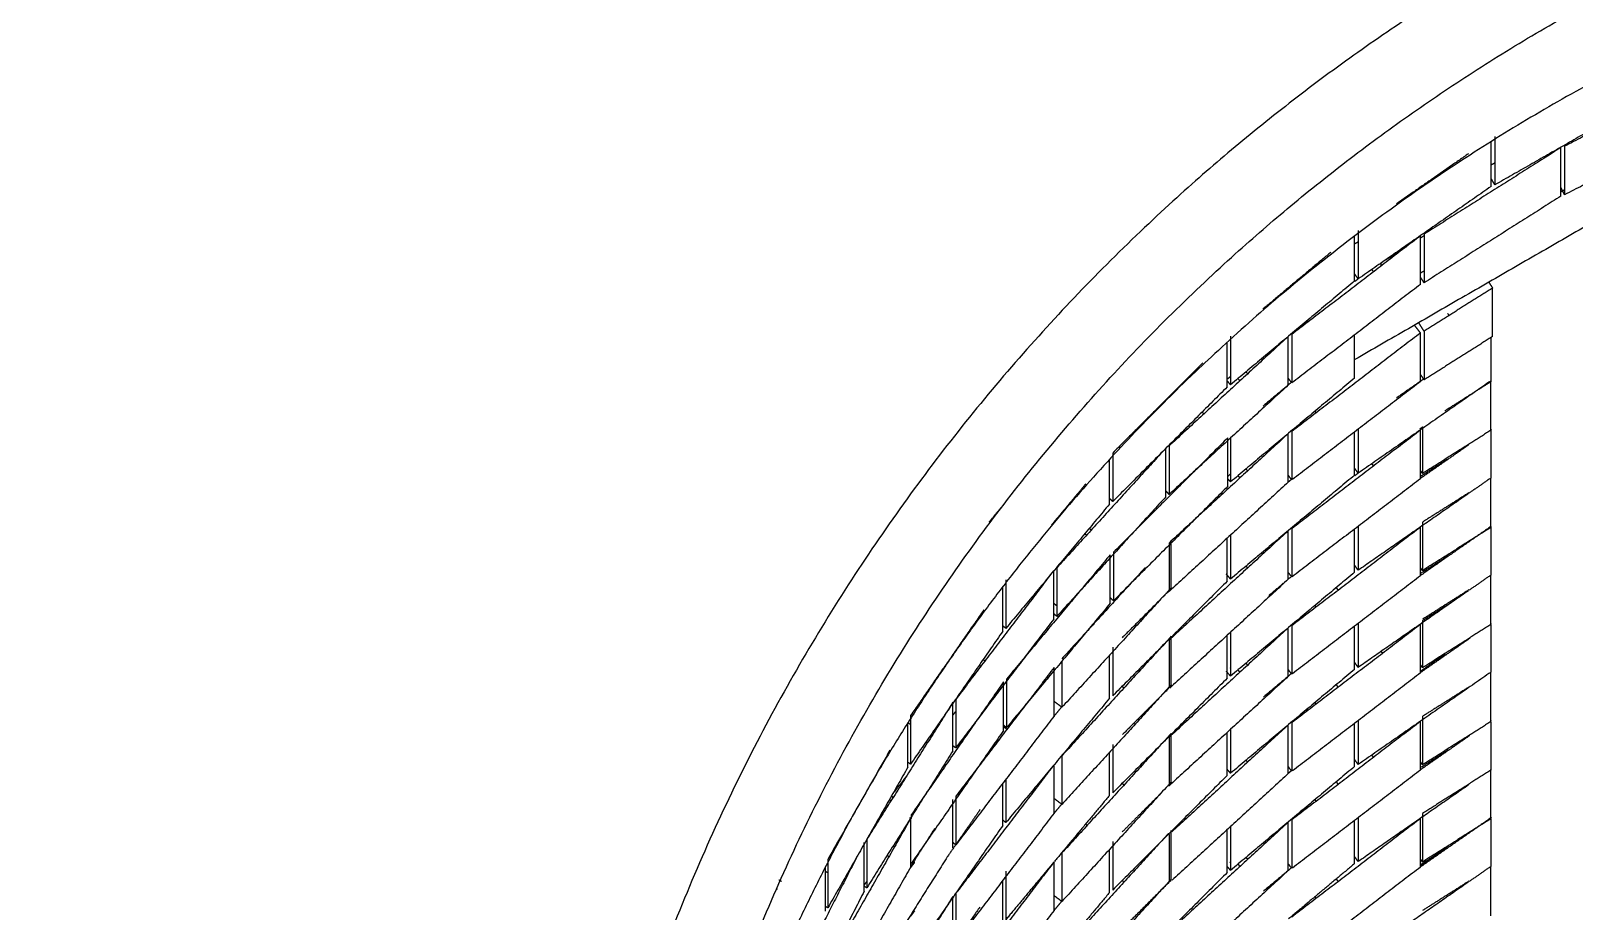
# Model space of a CAD drawing. Header units: centimetres. Extents: x 0 to 19.8, y 0 to 41.5.
# Drawn here: x 11.817 to 13.723, y 16.531 to 17.618 of the extents above; entities that cross this region are included whole.
import ezdxf

# ---------------------------------------------------------------- set-up
doc = ezdxf.new("R2010")
doc.units = ezdxf.units.CM
doc.layers.add('Make2D$Visible$Curves', color=7, linetype='Continuous', true_color=0x000000)

msp = doc.modelspace()

# ---------------------------------------------------------------- linework, layer by layer
at = {"layer": 'Make2D$Visible$Curves', "color": 18, "lineweight": -3, "true_color": 0x000000}
for points, weights, knots in [([(14.7558, 18.0321), (13.8662, 17.9996), (13.213, 17.3947), (12.4439, 16.6825), (12.4439, 15.6341)], [0.854751958775, 0.866802022462, 1, 0.846767797442, 0.853867800566], [2.055138, 2.055138, 2.055138, 3.769279, 3.769279, 5.741243, 5.741243, 5.741243]), ([(12.5439, 15.6341), (12.5439, 16.6388), (13.281, 17.3214), (13.9053, 17.8995), (14.7555, 17.932)], [0.853867800566, 0.846767797442, 1, 0.867107537457, 0.85480787438], [-5.741243, -5.741243, -5.741243, -3.769279, -3.769279, -2.059069, -2.059069, -2.059069]), ([(14.7553, 17.832), (13.9052, 17.7994), (13.281, 17.2214), (12.9554, 16.9199), (12.7654, 16.5189)], [0.854810851806, 0.867123612814, 1, 0.925991554725, 0.889384111728], [2.059276, 2.059276, 2.059276, 3.769279, 3.769279, 4.721703, 4.721703, 4.721703])]:
    msp.add_rational_spline(points, weights, degree=2, knots=knots, dxfattribs=at)
for points in [[(13.889, 17.5673), (13.8, 17.5215), (13.7111, 17.4757)], [(13.9812, 17.5179), (13.7166, 17.365), (13.4519, 17.212)], [(13.7985, 17.5271), (13.7117, 17.4775), (13.6249, 17.4279)], [(13.889, 17.5073), (13.8, 17.4615), (13.7111, 17.4157)], [(13.6202, 17.4259), (13.6202, 17.4538), (13.6202, 17.4817)], [(13.6249, 17.4879), (13.6249, 17.4579), (13.6249, 17.4279)], [(13.5922, 17.4664), (13.5477, 17.4354), (13.5032, 17.4045)], [(13.7064, 17.474), (13.622, 17.4205), (13.5375, 17.367)], [(13.7064, 17.414), (13.7064, 17.444), (13.7064, 17.474)], [(13.7111, 17.4757), (13.7109, 17.4763), (13.7106, 17.4768)], [(13.7111, 17.4757), (13.7111, 17.4457), (13.7111, 17.4157)], [(13.6203, 17.4527), (13.6227, 17.4541), (13.6252, 17.4555)], [(13.6202, 17.4259), (13.5382, 17.3688), (13.4561, 17.3117)], [(13.6249, 17.4279), (13.6226, 17.4319), (13.6202, 17.436)], [(13.7111, 17.4157), (13.7088, 17.4203), (13.7064, 17.4249)], [(13.7064, 17.414), (13.622, 17.3605), (13.5375, 17.307)], [(13.7113, 17.4219), (13.709, 17.4206), (13.7068, 17.4193)], [(13.4561, 17.3717), (13.4561, 17.3417), (13.4561, 17.3117)], [(13.5328, 17.365), (13.5329, 17.3649), (13.5329, 17.3649)], [(13.533, 17.3625), (13.5354, 17.364), (13.5378, 17.3656)], [(13.5375, 17.367), (13.5372, 17.3675), (13.5369, 17.3679)], [(13.5375, 17.367), (13.5375, 17.337), (13.5375, 17.307)], [(13.5329, 17.3649), (13.4535, 17.304), (13.3742, 17.2432)], [(13.4517, 17.3093), (13.4517, 17.337), (13.4517, 17.3647)], [(13.4519, 17.3554), (13.4541, 17.3566), (13.4563, 17.3579)], [(13.484, 17.3315), (13.4998, 17.3415), (13.5156, 17.3515)], [(13.5329, 17.3049), (13.5329, 17.3349), (13.5329, 17.3649)], [(13.4224, 17.3448), (13.3804, 17.3096), (13.3383, 17.2744)], [(13.484, 17.3315), (13.484, 17.3294), (13.484, 17.3273)], [(13.4517, 17.3093), (13.375, 17.2451), (13.2984, 17.1809)], [(13.4561, 17.3117), (13.454, 17.3146), (13.452, 17.3176)], [(13.452, 17.3088), (13.4539, 17.3103), (13.4559, 17.3118)], [(13.4728, 17.3233), (13.4739, 17.3219), (13.475, 17.3205)], [(13.5375, 17.307), (13.5352, 17.3106), (13.5329, 17.3141)], [(13.5378, 17.3216), (13.5355, 17.3203), (13.5333, 17.319)], [(13.5329, 17.3049), (13.4535, 17.244), (13.3742, 17.1832)], [(13.622, 17.3005), (13.5797, 17.2738), (13.5375, 17.247)], [(13.6174, 17.3077), (13.6197, 17.3041), (13.622, 17.3005)], [(13.622, 17.2405), (13.622, 17.2705), (13.622, 17.3005)], [(13.3926, 17.2573), (13.3921, 17.2582), (13.3916, 17.259)], [(13.3926, 17.2598), (13.3932, 17.2591), (13.3939, 17.2583)], [(13.5255, 17.2545), (13.5292, 17.2497), (13.5329, 17.2449)], [(13.5375, 17.247), (13.5341, 17.2523), (13.5308, 17.2576)], [(13.5665, 17.2692), (13.5674, 17.2678), (13.5682, 17.2665)], [(13.3698, 17.2407), (13.2962, 17.1731), (13.2225, 17.1054)], [(13.2942, 17.1782), (13.2942, 17.2058), (13.2942, 17.2335)], [(13.2984, 17.2409), (13.2984, 17.2109), (13.2984, 17.1809)], [(13.3698, 17.1807), (13.3698, 17.2107), (13.3698, 17.2407)], [(13.3742, 17.2432), (13.3739, 17.2436), (13.3736, 17.2439)], [(13.5329, 17.2449), (13.4535, 17.184), (13.3742, 17.1232)], [(13.3742, 17.2432), (13.3742, 17.2132), (13.3742, 17.1832)], [(13.4517, 17.1893), (13.4517, 17.216), (13.4517, 17.2426)], [(13.5329, 17.1849), (13.5329, 17.2149), (13.5329, 17.2449)], [(13.5375, 17.247), (13.5375, 17.2175), (13.5375, 17.1881)], [(13.622, 17.2405), (13.5797, 17.2138), (13.5375, 17.187)], [(13.6202, 17.1859), (13.6202, 17.2128), (13.6202, 17.2396)], [(13.3468, 17.219), (13.3462, 17.2197), (13.3456, 17.2205)], [(13.2643, 17.2082), (13.2086, 17.1524), (13.1529, 17.0966)], [(13.3196, 17.1945), (13.3186, 17.1958), (13.3176, 17.197)], [(13.5375, 17.187), (13.5352, 17.1906), (13.5329, 17.1941)], [(13.2942, 17.1782), (13.2235, 17.1074), (13.1529, 17.0366)], [(13.3698, 17.1807), (13.2962, 17.1131), (13.2225, 17.0454)], [(13.2942, 17.1879), (13.2963, 17.1896), (13.2984, 17.1913)], [(13.2984, 17.1809), (13.2963, 17.1834), (13.2942, 17.1859)], [(13.4517, 17.1893), (13.375, 17.1251), (13.2984, 17.0609)], [(13.3075, 17.1886), (13.3088, 17.1872), (13.3101, 17.1858)], [(13.3743, 17.1845), (13.3565, 17.1696), (13.3387, 17.1547)], [(13.3742, 17.1832), (13.372, 17.1861), (13.3698, 17.1889)], [(13.5329, 17.1849), (13.454, 17.1244), (13.375, 17.0639)], [(13.6202, 17.1859), (13.5382, 17.1288), (13.4561, 17.0717)], [(13.5372, 17.1881), (13.5202, 17.1763), (13.5032, 17.1645)], [(13.62, 17.1847), (13.5915, 17.1666), (13.5629, 17.1485)], [(13.6196, 17.1854), (13.6198, 17.1851), (13.62, 17.1847)], [(13.62, 17.1247), (13.62, 17.1547), (13.62, 17.1847)], [(13.2633, 17.1472), (13.2644, 17.1461), (13.2656, 17.145)], [(13.4042, 17.1462), (13.4035, 17.1473), (13.4027, 17.1483)], [(13.3698, 17.1207), (13.2962, 17.0531), (13.2225, 16.9854)], [(13.2443, 17.1254), (13.2437, 17.1262), (13.243, 17.1269)], [(13.3698, 17.0607), (13.3698, 17.0907), (13.3698, 17.1207)], [(13.3742, 17.1232), (13.3739, 17.1236), (13.3736, 17.1239)], [(13.3742, 17.1232), (13.3742, 17.0937), (13.3742, 17.0642)], [(13.5329, 17.1249), (13.4537, 17.0641), (13.3744, 17.0034)], [(13.4517, 17.0693), (13.4517, 17.096), (13.4517, 17.1226)], [(13.4561, 17.126), (13.4561, 17.0988), (13.4561, 17.0717)], [(13.5322, 17.1265), (13.534, 17.1278), (13.5359, 17.129)], [(13.5329, 17.1249), (13.5329, 17.1249), (13.5329, 17.1249)], [(13.5329, 17.0649), (13.5329, 17.0949), (13.5329, 17.1249)], [(13.5355, 17.1288), (13.5355, 17.1), (13.5355, 17.0712)], [(13.62, 17.1247), (13.5778, 17.098), (13.5355, 17.0712)], [(13.6202, 17.1259), (13.6199, 17.1257), (13.6195, 17.1254)], [(13.6202, 17.0659), (13.6202, 17.0953), (13.6202, 17.1248)], [(13.2184, 17.1025), (13.1511, 17.0286), (13.0838, 16.9547)], [(13.2951, 17.1155), (13.2244, 17.0447), (13.1538, 16.974)], [(13.2184, 17.0425), (13.2184, 17.0725), (13.2184, 17.1025)], [(13.2225, 17.1054), (13.2225, 17.0754), (13.2225, 17.0454)], [(13.2951, 17.0555), (13.2951, 17.0855), (13.2951, 17.1155)], [(13.2984, 17.1151), (13.2984, 17.088), (13.2984, 17.0609)], [(13.5118, 17.1087), (13.5114, 17.1093), (13.511, 17.1099)], [(13.5922, 17.1064), (13.5626, 17.0858), (13.533, 17.0652)], [(13.5918, 17.1068), (13.5919, 17.1066), (13.5921, 17.1063)], [(13.1489, 17.0335), (13.1489, 17.0611), (13.1489, 17.0887)], [(13.1529, 17.0966), (13.1529, 17.0666), (13.1529, 17.0366)], [(13.4728, 17.0833), (13.4739, 17.0819), (13.475, 17.0805)], [(13.5332, 17.0681), (13.5499, 17.0786), (13.5665, 17.0892)], [(13.5631, 17.088), (13.5635, 17.0874), (13.564, 17.0868)], [(13.5665, 17.0892), (13.5667, 17.089), (13.5668, 17.0887)], [(13.1944, 17.0761), (13.1939, 17.0766), (13.1934, 17.0772)], [(13.3698, 17.0607), (13.2965, 16.9934), (13.2232, 16.9261)], [(13.2984, 17.0609), (13.2967, 17.0629), (13.2951, 17.0648)], [(13.2954, 17.0681), (13.297, 17.0695), (13.2985, 17.071)], [(13.4517, 17.0693), (13.375, 17.0051), (13.2984, 16.9409)], [(13.3075, 17.0686), (13.3088, 17.0672), (13.3101, 17.0658)], [(13.3196, 17.0745), (13.3186, 17.0758), (13.3176, 17.077)], [(13.374, 17.0643), (13.3718, 17.0624), (13.3696, 17.0606)], [(13.3736, 17.0639), (13.3717, 17.0664), (13.3698, 17.0689)], [(13.5329, 17.0649), (13.4538, 17.0043), (13.3747, 16.9437)], [(13.4561, 17.0717), (13.4539, 17.0748), (13.4517, 17.078)], [(13.452, 17.0688), (13.4541, 17.0704), (13.4561, 17.0719)], [(13.5355, 17.0712), (13.5342, 17.0733), (13.5329, 17.0753)], [(13.6202, 17.0659), (13.6067, 17.0565), (13.5932, 17.0471)], [(13.62, 17.0047), (13.62, 17.0347), (13.62, 17.0647)], [(13.1195, 17.0583), (13.0984, 17.0329), (13.0772, 17.0076)], [(13.2184, 17.0425), (13.1511, 16.9686), (13.0838, 16.8947)], [(13.2951, 17.0555), (13.2244, 16.9847), (13.1538, 16.914)], [(13.2225, 17.0454), (13.2205, 17.0477), (13.2184, 17.0499)], [(13.5922, 17.0464), (13.5242, 16.999), (13.4561, 16.9517)], [(13.5929, 17.0476), (13.5642, 17.0294), (13.5355, 17.0112)], [(13.0008, 17.012), (13.0095, 17.0225), (13.0182, 17.0329)], [(13.1489, 17.0335), (13.0849, 16.9567), (13.0208, 16.8799)], [(13.1529, 17.0366), (13.1509, 17.0385), (13.149, 17.0404)], [(13.0003, 17.0119), (13.001, 17.0114), (13.0016, 17.011)], [(13.1263, 17.0014), (13.1252, 17.0025), (13.1241, 17.0036)], [(13.3742, 17.0032), (13.3739, 17.0036), (13.3736, 17.0039)], [(13.5329, 17.0049), (13.4535, 16.944), (13.3742, 16.8832)], [(13.3742, 17.0032), (13.3742, 16.9735), (13.3742, 16.9437)], [(13.4561, 17.0054), (13.4561, 16.9785), (13.4561, 16.9517)], [(13.5329, 16.9449), (13.5329, 16.9749), (13.5329, 17.0049)], [(13.6202, 17.0059), (13.5766, 16.9756), (13.533, 16.9452)], [(13.5355, 17.0112), (13.5355, 16.9812), (13.5355, 16.9512)], [(13.62, 17.0047), (13.5778, 16.978), (13.5355, 16.9512)], [(13.6202, 16.9459), (13.6202, 16.9754), (13.6202, 17.0048)], [(13.1185, 16.997), (13.1196, 16.996), (13.1208, 16.9951)], [(13.3698, 17.0007), (13.2962, 16.9331), (13.2225, 16.8654)], [(13.2225, 16.9854), (13.2225, 16.9554), (13.2225, 16.9254)], [(13.2251, 16.9301), (13.2251, 16.9577), (13.2251, 16.9854)], [(13.2942, 16.9382), (13.2942, 16.9647), (13.2942, 16.9912)], [(13.2984, 16.9951), (13.2984, 16.968), (13.2984, 16.9409)], [(13.3698, 16.9407), (13.3698, 16.9707), (13.3698, 17.0007)], [(13.4517, 16.9493), (13.4517, 16.976), (13.4517, 17.0026)], [(13.5118, 16.9887), (13.5114, 16.9893), (13.511, 16.9899)], [(13.1498, 16.9709), (13.0858, 16.8941), (13.0217, 16.8173)], [(13.0978, 16.9698), (13.0972, 16.9704), (13.0967, 16.9709)], [(13.1498, 16.9109), (13.1498, 16.9409), (13.1498, 16.9709)], [(13.1538, 16.974), (13.1538, 16.944), (13.1538, 16.914)], [(13.3465, 16.9793), (13.3461, 16.9799), (13.3456, 16.9805)], [(13.5331, 16.948), (13.5498, 16.9586), (13.5665, 16.9692)], [(13.5631, 16.968), (13.5635, 16.9674), (13.564, 16.9668)], [(13.5665, 16.9692), (13.5667, 16.969), (13.5668, 16.9687)], [(13.0796, 16.9509), (13.0193, 16.8715), (12.959, 16.7922)], [(13.08, 16.8914), (13.08, 16.9214), (13.08, 16.9514)], [(13.0838, 16.9547), (13.0838, 16.9247), (13.0838, 16.8947)], [(13.1926, 16.9546), (13.1414, 16.8985), (13.0901, 16.8424)], [(13.2984, 16.9409), (13.2958, 16.944), (13.2932, 16.947)], [(13.4517, 16.9493), (13.375, 16.8851), (13.2984, 16.8209)], [(13.3196, 16.9545), (13.3186, 16.9558), (13.3176, 16.957)], [(13.3733, 16.9444), (13.3716, 16.9466), (13.3698, 16.9489)], [(13.4561, 16.9517), (13.4539, 16.9548), (13.4517, 16.958)], [(13.5355, 16.9512), (13.5342, 16.9533), (13.5329, 16.9553)], [(13.6202, 16.9459), (13.6067, 16.9365), (13.5932, 16.9271)], [(13.0172, 16.8765), (13.0172, 16.9042), (13.0172, 16.9318)], [(13.0208, 16.9399), (13.0208, 16.9099), (13.0208, 16.8799)], [(13.2251, 16.9301), (13.1576, 16.8563), (13.0901, 16.7824)], [(13.2942, 16.9382), (13.2235, 16.8674), (13.1529, 16.7966)], [(13.2228, 16.9266), (13.2225, 16.9263), (13.2222, 16.926)], [(13.3698, 16.9407), (13.2966, 16.8735), (13.2234, 16.8062)], [(13.3737, 16.944), (13.3597, 16.9323), (13.3458, 16.9206)], [(13.5329, 16.9449), (13.454, 16.8844), (13.375, 16.8239)], [(13.4314, 16.9271), (13.4303, 16.9288), (13.4291, 16.9304)], [(13.5929, 16.9276), (13.5642, 16.9094), (13.5355, 16.8912)], [(13.62, 16.8847), (13.62, 16.9147), (13.62, 16.9447)], [(13.1498, 16.9109), (13.0858, 16.8341), (13.0217, 16.7573)], [(13.08, 16.9111), (13.0819, 16.9095), (13.0838, 16.9079)], [(13.1538, 16.914), (13.1518, 16.9159), (13.1498, 16.9179)], [(13.2218, 16.9257), (13.1932, 16.897), (13.1647, 16.8684)], [(13.2225, 16.9254), (13.2221, 16.9259), (13.2217, 16.9264)], [(13.4042, 16.9062), (13.4035, 16.9073), (13.4027, 16.9083)], [(13.5922, 16.9264), (13.5241, 16.879), (13.4561, 16.8317)], [(13.5359, 16.8898), (13.5512, 16.8995), (13.5665, 16.9092)], [(12.9938, 16.9029), (12.9485, 16.8375), (12.9032, 16.7721)], [(13.08, 16.8914), (13.0195, 16.8118), (12.959, 16.7322)], [(13.0838, 16.8947), (13.0819, 16.8964), (13.08, 16.8981)], [(13.0908, 16.902), (13.0912, 16.9016), (13.0917, 16.9012)], [(13.1924, 16.8943), (13.1925, 16.8943), (13.1926, 16.8942)], [(13.5355, 16.8898), (13.5355, 16.8605), (13.5355, 16.8312)], [(13.0172, 16.8765), (12.9602, 16.7943), (12.9032, 16.7121)], [(13.0208, 16.8799), (13.019, 16.8815), (13.0172, 16.883)], [(13.2251, 16.8701), (13.1576, 16.7963), (13.0901, 16.7224)], [(13.3698, 16.8807), (13.2962, 16.8131), (13.2225, 16.7454)], [(13.2251, 16.8101), (13.2251, 16.8401), (13.2251, 16.8701)], [(13.2443, 16.8854), (13.2437, 16.8862), (13.243, 16.8869)], [(13.2942, 16.8182), (13.2942, 16.8447), (13.2942, 16.8712)], [(13.2984, 16.8755), (13.2984, 16.8482), (13.2984, 16.8209)], [(13.3698, 16.8207), (13.3698, 16.8507), (13.3698, 16.8807)], [(13.3742, 16.8832), (13.3739, 16.8836), (13.3736, 16.8839)], [(13.3742, 16.8832), (13.3742, 16.8537), (13.3742, 16.8241)], [(13.5329, 16.8849), (13.4538, 16.8242), (13.3746, 16.7636)], [(13.4517, 16.8293), (13.4517, 16.8561), (13.4517, 16.8829)], [(13.4561, 16.886), (13.4561, 16.859), (13.4561, 16.8319)], [(13.5118, 16.8687), (13.5114, 16.8693), (13.511, 16.8699)], [(13.5328, 16.885), (13.5329, 16.8849), (13.5329, 16.8849)], [(13.5329, 16.8249), (13.5329, 16.8549), (13.5329, 16.8849)], [(13.62, 16.8847), (13.5778, 16.858), (13.5355, 16.8312)], [(13.6202, 16.8859), (13.6199, 16.8857), (13.6195, 16.8854)], [(13.6202, 16.8259), (13.6202, 16.8553), (13.6202, 16.8846)], [(13.1529, 16.8566), (13.1529, 16.8266), (13.1529, 16.7966)], [(13.2225, 16.8654), (13.2225, 16.8359), (13.2225, 16.8064)], [(13.3465, 16.8593), (13.3461, 16.8599), (13.3456, 16.8605)], [(13.4862, 16.8491), (13.4855, 16.8502), (13.4848, 16.8514)], [(13.5938, 16.8675), (13.5633, 16.8463), (13.5328, 16.8251)], [(13.0804, 16.8315), (13.0198, 16.7519), (12.9591, 16.6724)], [(12.9881, 16.8346), (12.9891, 16.8339), (12.9901, 16.8332)], [(12.995, 16.8396), (12.9939, 16.8405), (12.9928, 16.8414)], [(13.0804, 16.7715), (13.0804, 16.8015), (13.0804, 16.8315)], [(13.0901, 16.8394), (13.0901, 16.8109), (13.0901, 16.7824)], [(13.1489, 16.7935), (13.1489, 16.8201), (13.1489, 16.8468)], [(13.3196, 16.8345), (13.3186, 16.8358), (13.3176, 16.837)], [(13.4561, 16.8317), (13.4539, 16.8348), (13.4517, 16.838)], [(13.5355, 16.8312), (13.5342, 16.8333), (13.5329, 16.8353)], [(13.533, 16.827), (13.548, 16.8375), (13.5631, 16.848)], [(13.5631, 16.848), (13.5635, 16.8474), (13.564, 16.8468)], [(13.0181, 16.8139), (12.9611, 16.7317), (12.9041, 16.6495)], [(13.0181, 16.7539), (13.0181, 16.7839), (13.0181, 16.8139)], [(13.0217, 16.8173), (13.0217, 16.7873), (13.0217, 16.7573)], [(13.2942, 16.8182), (13.2235, 16.7474), (13.1529, 16.6766)], [(13.3698, 16.8207), (13.2962, 16.7531), (13.2225, 16.6854)], [(13.2984, 16.8209), (13.2958, 16.8239), (13.2933, 16.827)], [(13.2984, 16.8309), (13.2985, 16.8309), (13.2985, 16.831)], [(13.4517, 16.8293), (13.375, 16.7651), (13.2984, 16.7009)], [(13.3075, 16.8286), (13.3088, 16.8272), (13.3101, 16.8258)], [(13.374, 16.8243), (13.3565, 16.8096), (13.339, 16.795)], [(13.3742, 16.8232), (13.372, 16.8261), (13.3698, 16.8289)], [(13.5329, 16.8249), (13.4539, 16.7643), (13.3749, 16.7038)], [(13.6202, 16.8259), (13.5382, 16.7688), (13.4561, 16.7117)], [(13.62, 16.7647), (13.62, 16.7947), (13.62, 16.8247)], [(13.1489, 16.7935), (13.0849, 16.7167), (13.0208, 16.6399)], [(13.2223, 16.8071), (13.1562, 16.7348), (13.0901, 16.6624)], [(13.1667, 16.8062), (13.1657, 16.8073), (13.1647, 16.8084)], [(13.2223, 16.8061), (13.1936, 16.7774), (13.165, 16.7487)], [(13.2251, 16.8101), (13.2239, 16.8088), (13.2227, 16.8075)], [(13.4314, 16.8071), (13.4301, 16.809), (13.4288, 16.8108)], [(13.5922, 16.8071), (13.5639, 16.7891), (13.5355, 16.7712)], [(12.9555, 16.7886), (12.9023, 16.7039), (12.8491, 16.6192)], [(12.9555, 16.7286), (12.9555, 16.758), (12.9555, 16.7875)], [(12.9556, 16.7727), (12.9573, 16.775), (12.959, 16.7772)], [(12.959, 16.7922), (12.959, 16.7622), (12.959, 16.7322)], [(13.0903, 16.7832), (13.0848, 16.7767), (13.0794, 16.7701)], [(13.0901, 16.7824), (13.0853, 16.7861), (13.0804, 16.7897)], [(13.3926, 16.7798), (13.3932, 16.7791), (13.3939, 16.7783)], [(13.4042, 16.7862), (13.4035, 16.7873), (13.4027, 16.7883)], [(12.8999, 16.7084), (12.8999, 16.7358), (12.8999, 16.7633)], [(12.9, 16.7634), (12.9016, 16.7624), (12.9033, 16.7613)], [(12.9032, 16.7721), (12.9032, 16.7421), (12.9032, 16.7121)], [(13.0804, 16.7715), (13.0198, 16.6919), (12.9591, 16.6124)], [(13.0217, 16.7573), (13.0199, 16.7588), (13.0181, 16.7603)], [(13.0181, 16.7585), (13.0202, 16.7569), (13.0223, 16.7553)], [(13.3698, 16.7607), (13.2979, 16.6946), (13.2259, 16.6286)], [(13.2443, 16.7654), (13.2437, 16.7662), (13.243, 16.7669)], [(13.2984, 16.7551), (13.2984, 16.728), (13.2984, 16.7009)], [(13.3698, 16.7007), (13.3698, 16.7307), (13.3698, 16.7607)], [(13.3742, 16.7632), (13.3739, 16.7636), (13.3736, 16.7639)], [(13.5329, 16.7649), (13.4536, 16.7041), (13.3742, 16.6433)], [(13.3742, 16.7632), (13.3742, 16.7339), (13.3742, 16.7045)], [(13.4517, 16.7093), (13.4517, 16.736), (13.4517, 16.7626)], [(13.4561, 16.7664), (13.4561, 16.739), (13.4561, 16.7117)], [(13.5329, 16.7049), (13.5329, 16.7349), (13.5329, 16.7649)], [(13.5355, 16.7712), (13.5355, 16.7412), (13.5355, 16.7112)], [(13.62, 16.7647), (13.5778, 16.738), (13.5355, 16.7112)], [(13.62, 16.7663), (13.6201, 16.7661), (13.6202, 16.7659)], [(13.6202, 16.7059), (13.6202, 16.7353), (13.6202, 16.7646)], [(13.0181, 16.7539), (12.9611, 16.6717), (12.9041, 16.5895)], [(12.927, 16.7464), (12.9277, 16.746), (12.9284, 16.7455)], [(12.9325, 16.7523), (12.932, 16.7526), (12.9315, 16.753)], [(13.2251, 16.7501), (13.1576, 16.6763), (13.0901, 16.6024)], [(13.1529, 16.7366), (13.1529, 16.7066), (13.1529, 16.6766)], [(13.2225, 16.7454), (13.2225, 16.7154), (13.2225, 16.6854)], [(13.2251, 16.6901), (13.2251, 16.7195), (13.2251, 16.7489)], [(13.2942, 16.6982), (13.2942, 16.7247), (13.2942, 16.7512)], [(13.5118, 16.7487), (13.5114, 16.7493), (13.511, 16.7499)], [(13.5934, 16.7472), (13.5633, 16.7263), (13.5332, 16.7053)], [(12.8777, 16.7294), (12.8394, 16.662), (12.801, 16.5945)], [(12.9555, 16.7286), (12.9023, 16.6439), (12.8491, 16.5592)], [(12.959, 16.7322), (12.9572, 16.7335), (12.9555, 16.7348)], [(12.9959, 16.7207), (12.9957, 16.7209), (12.9954, 16.7211)], [(13.0901, 16.7224), (13.0901, 16.6924), (13.0901, 16.6624)], [(13.1489, 16.6735), (13.1489, 16.7001), (13.1489, 16.7268)], [(13.3196, 16.7145), (13.3186, 16.7158), (13.3176, 16.717)], [(13.4561, 16.7117), (13.4539, 16.7148), (13.4517, 16.718)], [(13.473, 16.7231), (13.474, 16.7218), (13.475, 16.7205)], [(13.533, 16.708), (13.5498, 16.7186), (13.5665, 16.7292)], [(13.5665, 16.7308), (13.5665, 16.73), (13.5665, 16.7292)], [(12.8999, 16.7084), (12.8505, 16.6215), (12.801, 16.5345)], [(12.8793, 16.6727), (12.8889, 16.6852), (12.8985, 16.6978)], [(12.9032, 16.7121), (12.9016, 16.7133), (12.8999, 16.7144)], [(13.0804, 16.7115), (13.0208, 16.6333), (12.9613, 16.5552)], [(13.0804, 16.6515), (13.0804, 16.6815), (13.0804, 16.7115)], [(13.2942, 16.6982), (13.2235, 16.6274), (13.1529, 16.5566)], [(13.3698, 16.7007), (13.2981, 16.6348), (13.2263, 16.5689)], [(13.2984, 16.7009), (13.2963, 16.7034), (13.2942, 16.7059)], [(13.4517, 16.7093), (13.375, 16.6451), (13.2984, 16.5809)], [(13.3736, 16.7039), (13.3717, 16.7064), (13.3698, 16.7089)], [(13.3743, 16.7045), (13.3722, 16.7028), (13.3701, 16.701)], [(13.5329, 16.7049), (13.4539, 16.6443), (13.3749, 16.5838)], [(13.5355, 16.7112), (13.5342, 16.7133), (13.5329, 16.7153)], [(13.62, 16.7047), (13.5778, 16.678), (13.5355, 16.6512)], [(13.6202, 16.7059), (13.6199, 16.7057), (13.6195, 16.7054)], [(13.6196, 16.7054), (13.6198, 16.7051), (13.62, 16.7047)], [(13.62, 16.6447), (13.62, 16.6747), (13.62, 16.7047)], [(13.0172, 16.6365), (13.0172, 16.6625), (13.0172, 16.6885)], [(13.0208, 16.6935), (13.0208, 16.6667), (13.0208, 16.6399)], [(13.2251, 16.6901), (13.1576, 16.6163), (13.0901, 16.5424)], [(13.1667, 16.6862), (13.1657, 16.6873), (13.1647, 16.6884)], [(13.2225, 16.6854), (13.2221, 16.6859), (13.2217, 16.6864)], [(13.4314, 16.6871), (13.4303, 16.6888), (13.4291, 16.6904)], [(13.5923, 16.6864), (13.5242, 16.6391), (13.4561, 16.5917)], [(12.8736, 16.6621), (12.8745, 16.6616), (12.8754, 16.6611)], [(12.879, 16.6669), (12.8782, 16.6674), (12.8774, 16.668)], [(12.8816, 16.671), (12.8805, 16.6718), (12.8793, 16.6727)], [(12.9555, 16.6086), (12.9555, 16.6386), (12.9555, 16.6686)], [(12.9591, 16.6724), (12.9591, 16.6424), (12.9591, 16.6124)], [(13.0901, 16.6624), (13.0853, 16.6661), (13.0804, 16.6697)], [(13.0894, 16.6622), (13.0849, 16.6568), (13.0804, 16.6514)], [(13.1489, 16.6735), (13.1149, 16.6327), (13.0808, 16.5918)], [(13.2126, 16.6764), (13.1886, 16.6524), (13.1647, 16.6284)], [(13.4042, 16.6662), (13.4035, 16.6673), (13.4027, 16.6683)], [(12.9034, 16.6451), (12.854, 16.5582), (12.8046, 16.4713)], [(12.902, 16.646), (12.9027, 16.6456), (12.9034, 16.6451)], [(12.9034, 16.5851), (12.9034, 16.6151), (12.9034, 16.6451)], [(12.9041, 16.6495), (12.9041, 16.6473), (12.9041, 16.6451)], [(12.9891, 16.656), (12.9689, 16.6268), (12.9486, 16.5977)], [(13.0804, 16.6515), (13.0198, 16.5719), (12.9591, 16.4924)], [(13.0208, 16.6399), (13.019, 16.6415), (13.0172, 16.643)], [(13.3698, 16.5807), (13.3698, 16.6107), (13.3698, 16.6407)], [(13.3742, 16.6432), (13.3739, 16.6436), (13.3736, 16.6439)], [(13.5329, 16.6449), (13.4535, 16.584), (13.3742, 16.5232)], [(13.3742, 16.6432), (13.3742, 16.6136), (13.3742, 16.5839)], [(13.4517, 16.5893), (13.4517, 16.616), (13.4517, 16.6426)], [(13.4561, 16.646), (13.4561, 16.6188), (13.4561, 16.5917)], [(13.5329, 16.5849), (13.5329, 16.6149), (13.5329, 16.6449)], [(13.6202, 16.6459), (13.5767, 16.6156), (13.5331, 16.5852)], [(13.5355, 16.6512), (13.5355, 16.6212), (13.5355, 16.5912)], [(13.62, 16.6447), (13.5778, 16.618), (13.5355, 16.5912)], [(13.62, 16.6463), (13.6201, 16.6461), (13.6202, 16.6459)], [(13.6202, 16.5859), (13.6202, 16.6152), (13.6202, 16.6445)], [(13.0172, 16.6365), (12.9602, 16.5543), (12.9032, 16.4721)], [(12.9328, 16.6325), (12.9181, 16.609), (12.9033, 16.5855)], [(13.2219, 16.6266), (13.156, 16.5545), (13.0901, 16.4824)], [(13.1194, 16.6381), (13.1205, 16.6372), (13.1216, 16.6363)], [(13.2225, 16.6254), (13.2221, 16.6259), (13.2217, 16.6264)], [(13.2225, 16.6254), (13.2225, 16.5958), (13.2225, 16.5662)], [(13.2251, 16.5701), (13.2251, 16.6001), (13.2251, 16.6301)], [(13.3693, 16.6402), (13.2975, 16.5743), (13.2257, 16.5084)], [(13.2942, 16.5782), (13.2942, 16.6047), (13.2942, 16.6312)], [(13.2984, 16.6355), (13.2984, 16.6082), (13.2984, 16.5809)], [(13.5119, 16.6285), (13.5115, 16.6292), (13.511, 16.6299)], [(12.846, 16.5553), (12.846, 16.5853), (12.846, 16.6153)], [(12.8491, 16.6192), (12.8491, 16.5892), (12.8491, 16.5592)], [(12.8833, 16.6097), (12.8825, 16.6103), (12.8816, 16.611)], [(12.9591, 16.6124), (12.9573, 16.6138), (12.9555, 16.6152)], [(13.0901, 16.6024), (13.0901, 16.5727), (13.0901, 16.543)], [(13.1489, 16.5535), (13.1489, 16.5801), (13.1489, 16.6068)], [(13.1529, 16.6166), (13.1529, 16.614), (13.1529, 16.6113)], [(13.1529, 16.6111), (13.1529, 16.5838), (13.1529, 16.5566)], [(13.3465, 16.6193), (13.3461, 16.6199), (13.3456, 16.6205)], [(13.533, 16.587), (13.5481, 16.5975), (13.5631, 16.608)], [(13.5332, 16.5881), (13.5499, 16.5987), (13.5665, 16.6092)], [(13.5631, 16.608), (13.5635, 16.6074), (13.564, 16.6068)], [(12.8373, 16.5983), (12.7962, 16.5177), (12.7551, 16.4371)], [(12.798, 16.5305), (12.798, 16.5578), (12.798, 16.5851)], [(12.801, 16.5945), (12.801, 16.5645), (12.801, 16.5345)], [(12.9034, 16.5851), (12.854, 16.4982), (12.8046, 16.4113)], [(12.9486, 16.5977), (12.8992, 16.519), (12.8499, 16.4404)], [(12.8744, 16.5995), (12.8755, 16.5988), (12.8767, 16.598)], [(12.9016, 16.5818), (12.9049, 16.5862), (12.9082, 16.5905)], [(12.9084, 16.5907), (12.9073, 16.5916), (12.9062, 16.5924)], [(13.0804, 16.5914), (13.0209, 16.5134), (12.9615, 16.4355)], [(13.0804, 16.5913), (13.0506, 16.5556), (13.0208, 16.5199)], [(13.0804, 16.5315), (13.0804, 16.5615), (13.0804, 16.5915)], [(13.2984, 16.5809), (13.2963, 16.5834), (13.2942, 16.5859)], [(13.2978, 16.5908), (13.2981, 16.5911), (13.2984, 16.5914)], [(13.2984, 16.5909), (13.2985, 16.5909), (13.2985, 16.591)], [(13.3075, 16.5886), (13.3088, 16.5872), (13.3101, 16.5858)], [(13.3196, 16.5945), (13.3186, 16.5958), (13.3176, 16.597)], [(13.3743, 16.5845), (13.3567, 16.5698), (13.339, 16.555)], [(13.3736, 16.5839), (13.3717, 16.5864), (13.3698, 16.5889)], [(13.4517, 16.5893), (13.4109, 16.5552), (13.3702, 16.5211)], [(13.5329, 16.5849), (13.4535, 16.524), (13.3742, 16.4632)], [(13.4561, 16.5917), (13.4539, 16.5948), (13.4517, 16.598)], [(13.5355, 16.5912), (13.5342, 16.5933), (13.5329, 16.5953)], [(13.6202, 16.5859), (13.6067, 16.5765), (13.5932, 16.5671)], [(13.62, 16.5247), (13.62, 16.5547), (13.62, 16.5847)], [(12.7437, 16.5671), (12.7422, 16.568), (12.7406, 16.5689)], [(12.7983, 16.5796), (12.7996, 16.5789), (12.801, 16.5782)], [(12.8203, 16.5684), (12.821, 16.568), (12.8217, 16.5677)], [(12.825, 16.5743), (12.8246, 16.5746), (12.8242, 16.5748)], [(12.8461, 16.5625), (12.8476, 16.5649), (12.8491, 16.5672)], [(13.0172, 16.5165), (13.0172, 16.5426), (13.0172, 16.5686)], [(13.0208, 16.5799), (13.0208, 16.5499), (13.0208, 16.5199)], [(13.06, 16.5648), (13.0595, 16.5652), (13.0589, 16.5656)], [(13.2251, 16.5701), (13.1578, 16.4965), (13.0905, 16.4228)], [(13.2942, 16.5782), (13.2235, 16.5074), (13.1529, 16.4366)], [(13.1667, 16.5662), (13.1657, 16.5673), (13.1647, 16.5684)], [(13.2257, 16.5696), (13.1954, 16.5392), (13.165, 16.5088)], [(13.2225, 16.5654), (13.2221, 16.5659), (13.2217, 16.5664)], [(13.3698, 16.5807), (13.2962, 16.5131), (13.2225, 16.4454)], [(13.4314, 16.5671), (13.4303, 16.5688), (13.4291, 16.5704)], [(13.5925, 16.5666), (13.5245, 16.5193), (13.4565, 16.472)], [(13.5929, 16.5676), (13.5642, 16.5494), (13.5355, 16.5312)], [(12.738, 16.5579), (12.7381, 16.5578), (12.7383, 16.5578)], [(12.846, 16.5553), (12.8005, 16.4662), (12.7551, 16.3771)], [(12.8491, 16.5592), (12.8475, 16.5602), (12.846, 16.5612)], [(12.9555, 16.5486), (12.9023, 16.4639), (12.8491, 16.3792)], [(12.9555, 16.4886), (12.9555, 16.518), (12.9555, 16.5475)], [(12.9591, 16.5524), (12.9591, 16.5224), (12.9591, 16.4924)], [(12.961, 16.5554), (12.9611, 16.5553), (12.9613, 16.5552)], [(13.0901, 16.5424), (13.0853, 16.5461), (13.0804, 16.5497)], [(13.1489, 16.5535), (13.1147, 16.5125), (13.0806, 16.4715)], [(13.4042, 16.5462), (13.4035, 16.5473), (13.4027, 16.5483)], [(12.801, 16.5345), (12.7995, 16.5354), (12.798, 16.5362)], [(12.9038, 16.5247), (12.9062, 16.5279), (12.9086, 16.5311)], [(12.9888, 16.5356), (12.958, 16.4911), (12.9271, 16.4466)], [(13.0804, 16.5315), (13.0198, 16.4519), (12.9591, 16.3724)], [(13.0898, 16.5426), (13.0851, 16.537), (13.0804, 16.5314)], [(13.3926, 16.5398), (13.3932, 16.5391), (13.3939, 16.5383)]]:
    msp.add_open_spline(points, degree=2, dxfattribs=at)

doc.saveas('drawing.dxf')
